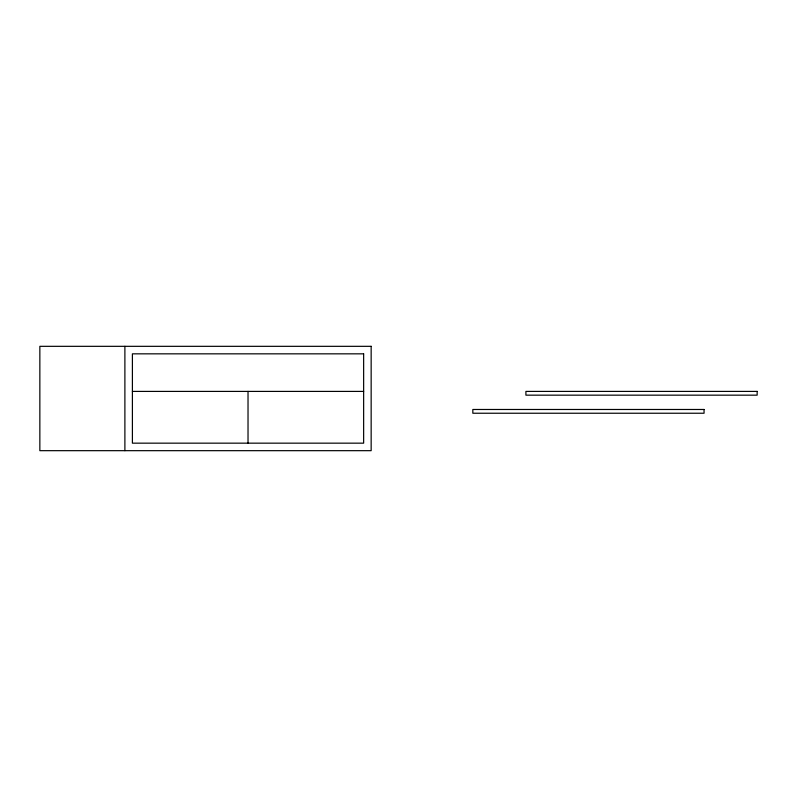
<?xml version="1.0" encoding="UTF-8"?>
<svg xmlns="http://www.w3.org/2000/svg" width="797" height="797" viewBox="0 0 797 797"><rect width="100%" height="100%" fill="white"/><g stroke="black" fill="none" stroke-linecap="round" stroke-linejoin="round"><path stroke-width="1.2" d="M132.402 391.407L363.641 391.407M248.026 391.407L248.026 443.162M124.89 346.326L124.89 450.674M371.153 346.326L39.85 346.326L39.85 450.674L371.153 450.674L371.153 346.326M363.641 353.838L132.402 353.838L132.402 443.162L363.641 443.162L363.641 353.838M757.15 391.407L525.91 391.407L525.91 395.163L757.15 395.163L757.15 391.407M704.06 409.479L472.83 409.479L472.83 413.235L704.06 413.235L704.06 409.479"/></g></svg>
